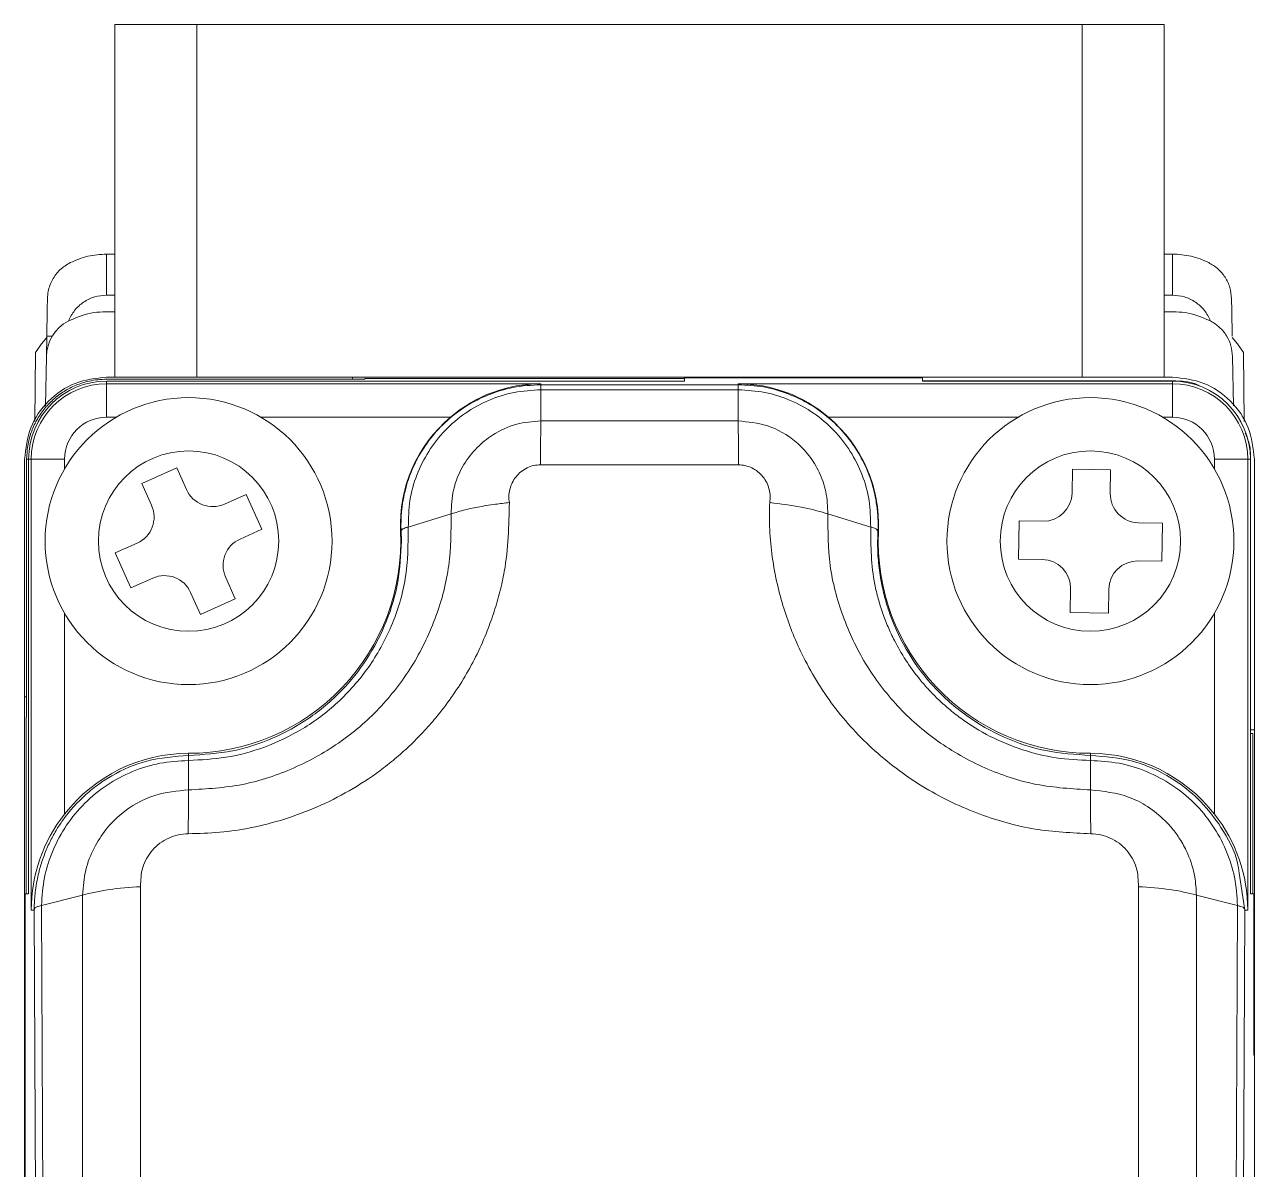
# Model space of a CAD drawing. Header units: inches. Extents: x 0.2 to 16.3, y 0.2 to 11.5.
# Drawn here: x 1.927 to 2.517, y 7.518 to 8.068 of the extents above; entities that cross this region are included whole.
import ezdxf

# ---------------------------------------------------------------- set-up
doc = ezdxf.new("R2010")
doc.units = ezdxf.units.IN
doc.header["$MEASUREMENT"] = 0

msp = doc.modelspace()

# ---------------------------------------------------------------- linework, layer by layer
at = {"color": 7, "linetype": 'Continuous', "lineweight": 18}
for p, q in [((1.97009, 7.8985), (1.97009, 8.06779)), ((2.00946, 8.06779), (2.00946, 7.8985)), ((2.43465, 8.06779), (2.00946, 8.06779)), ((2.43465, 7.8985), (2.43465, 8.06779)), ((2.47402, 8.06779), (2.47402, 7.8985)), ((1.96615, 7.95756), (1.96615, 7.93787)), ((1.96615, 7.95755), (1.97009, 7.95755)), ((2.47402, 7.95755), (2.47796, 7.95755)), ((2.47796, 7.95755), (2.47796, 7.93787)), ((1.97009, 7.93787), (1.96615, 7.93787)), ((2.47796, 7.93787), (2.47402, 7.93787)), ((1.93743, 7.91818), (1.93726, 7.90837)), ((1.94008, 7.91818), (1.93743, 7.91818)), ((1.93203, 7.91028), (1.93175, 7.87714)), ((1.93726, 7.90837), (1.93685, 7.88478)), ((2.50685, 7.90837), (2.50726, 7.88478)), ((2.51236, 7.87714), (2.51207, 7.91028)), ((1.96615, 7.8985), (2.08426, 7.8985)), ((2.09016, 7.89751), (1.96615, 7.89751)), ((1.96615, 7.89657), (1.96615, 7.8953)), ((2.24371, 7.89657), (1.96615, 7.89657)), ((2.08426, 7.89751), (2.08426, 7.8985)), ((2.08426, 7.8985), (2.34804, 7.8985)), ((2.09016, 7.89787), (2.09016, 7.89751)), ((2.24371, 7.89787), (2.09016, 7.89787)), ((2.24371, 7.89815), (2.24371, 7.89657)), ((2.35788, 7.89815), (2.24371, 7.89815)), ((2.34804, 7.8985), (2.47796, 7.8985)), ((2.34804, 7.8985), (2.34804, 7.89815)), ((2.35788, 7.89657), (2.35788, 7.89815)), ((2.47796, 7.89669), (2.35788, 7.89669)), ((2.35788, 7.89657), (2.47796, 7.89657)), ((2.47796, 7.89657), (2.47796, 7.8953)), ((1.96615, 7.8953), (2.17463, 7.8953)), ((1.96615, 7.8953), (1.96615, 7.87928)), ((2.17462, 7.89244), (2.17463, 7.87745)), ((2.17462, 7.89244), (2.26948, 7.89244)), ((2.17463, 7.89487), (2.17463, 7.8953)), ((2.17463, 7.89487), (2.26948, 7.89487)), ((2.26948, 7.89487), (2.26948, 7.8953)), ((2.26948, 7.8953), (2.47796, 7.8953)), ((2.26948, 7.87745), (2.26948, 7.89244)), ((2.47796, 7.8953), (2.47796, 7.87928)), ((1.96615, 7.87928), (1.97082, 7.87928)), ((2.04022, 7.87928), (2.13133, 7.87928)), ((2.40389, 7.87928), (2.31278, 7.87928)), ((2.47796, 7.87928), (2.47329, 7.87928)), ((2.17463, 7.87745), (2.26948, 7.87745)), ((1.92678, 7.85913), (1.92678, 7.74495)), ((1.92776, 7.73521), (1.92776, 7.85913)), ((1.9287, 7.65038), (1.9287, 7.85913)), ((1.9287, 7.85913), (1.92997, 7.85913)), ((1.92997, 7.85913), (1.92997, 7.64259)), ((1.92997, 7.85913), (1.946, 7.85913)), ((1.946, 7.85913), (1.946, 7.85446)), ((1.99983, 7.85495), (1.98306, 7.84745)), ((2.00452, 7.84447), (1.99983, 7.85495)), ((2.17453, 7.85641), (2.26959, 7.85641)), ((2.42993, 7.85434), (2.42976, 7.84286)), ((2.4483, 7.85406), (2.42993, 7.85434)), ((2.51413, 7.85913), (2.49811, 7.85913)), ((2.49811, 7.85913), (2.49811, 7.85446)), ((2.51413, 7.85913), (2.51413, 7.64259)), ((2.51541, 7.85913), (2.51413, 7.85913)), ((2.51541, 7.65038), (2.51541, 7.85913)), ((2.51553, 7.72734), (2.51553, 7.85913)), ((2.51733, 7.72921), (2.51733, 7.85913)), ((2.44813, 7.84258), (2.4483, 7.85406)), ((1.98306, 7.84745), (1.98775, 7.83697)), ((2.03321, 7.84221), (2.02273, 7.83752)), ((2.04072, 7.82544), (2.03321, 7.84221)), ((2.11102, 7.82653), (2.1316, 7.83282)), ((2.31251, 7.83282), (2.33309, 7.82653)), ((2.03023, 7.82075), (2.04072, 7.82544)), ((2.1075, 7.82763), (2.10758, 7.82451)), ((2.40429, 7.82947), (2.404, 7.8111)), ((2.41577, 7.82929), (2.40429, 7.82947)), ((2.47317, 7.82842), (2.46169, 7.82859)), ((2.47289, 7.81005), (2.47317, 7.82842)), ((2.1073, 7.8245), (2.10758, 7.82451)), ((2.10758, 7.82451), (2.10772, 7.81976)), ((2.33653, 7.82451), (2.3368, 7.8245)), ((1.9808, 7.81876), (1.97032, 7.81407)), ((1.97032, 7.81407), (1.97783, 7.7973)), ((2.404, 7.8111), (2.41549, 7.81092)), ((2.46141, 7.81022), (2.47289, 7.81005)), ((1.97783, 7.7973), (1.98831, 7.80199)), ((2.02797, 7.79206), (2.02328, 7.80255)), ((2.42905, 7.79694), (2.42888, 7.78545)), ((2.44725, 7.78517), (2.44742, 7.79665)), ((2.00651, 7.79504), (2.0112, 7.78456)), ((2.0112, 7.78456), (2.02797, 7.79206)), ((1.946, 7.78506), (1.946, 7.68867)), ((2.42888, 7.78545), (2.44725, 7.78517)), ((2.49811, 7.78506), (2.49811, 7.68867)), ((1.92678, 7.74495), (1.92776, 7.74495)), ((1.92678, 7.74495), (1.92678, 7.30795)), ((1.92755, 7.65038), (1.92755, 7.73521)), ((1.92776, 7.73521), (1.92755, 7.73521)), ((2.51553, 7.72921), (2.51733, 7.72921)), ((2.51656, 7.72734), (2.51553, 7.72734)), ((2.51656, 7.65038), (2.51656, 7.72734)), ((2.51733, 7.72921), (2.51733, 7.57283)), ((2.00552, 7.71442), (2.00551, 7.70029)), ((2.00552, 7.71686), (2.00552, 7.71786)), ((2.43859, 7.71786), (2.43859, 7.71686)), ((2.43859, 7.71442), (2.43859, 7.70029)), ((1.98246, 7.41973), (1.98246, 7.6538)), ((2.46165, 7.65379), (2.46165, 7.41973)), ((1.92712, 6.91425), (1.92712, 7.65038)), ((1.9287, 7.65038), (1.92712, 7.65038)), ((1.9546, 7.64979), (1.93487, 7.6447)), ((1.9546, 7.64979), (1.95462, 7.41674)), ((2.4895, 7.64979), (2.48949, 7.41674)), ((2.50924, 7.6447), (2.4895, 7.64979)), ((2.51712, 7.65038), (2.51541, 7.65038)), ((2.51712, 7.57283), (2.51712, 7.65038)), ((1.92997, 7.64259), (1.9314, 7.64259)), ((1.9314, 7.64259), (1.93291, 7.32547)), ((1.93637, 7.32763), (1.93487, 7.6447)), ((2.50924, 7.6447), (2.50774, 7.32763)), ((2.51271, 7.64259), (2.5112, 7.32547)), ((2.51413, 7.64259), (2.51271, 7.64259)), ((2.51712, 7.57283), (2.51733, 7.57283)), ((2.51733, 7.50431), (2.51733, 7.57283))]:
    msp.add_line(p, q, dxfattribs=at)
at = {"color": 8, "linetype": 'Continuous', "lineweight": 18}
for p, q in [((2.47796, 7.89657), (2.47796, 7.89669)), ((1.9287, 7.85907), (1.92776, 7.85913)), ((2.50996, 7.66034), (2.51271, 7.64259))]:
    msp.add_line(p, q, dxfattribs=at)
at = {"color": 7, "linetype": 'Continuous', "lineweight": 18, "flags": 128}
for points in [[(1.93203, 7.91028), (1.93489, 7.91457), (1.93742, 7.91754)], [(2.51207, 7.91028), (2.50921, 7.91457), (2.50669, 7.91754)]]:
    msp.add_lwpolyline(points, dxfattribs=at)
at = {"color": 7, "linetype": 'Continuous', "lineweight": 18}
for centre, radius in [((2.00552, 7.81976), 0.0689), ((2.43859, 7.81976), 0.0689), ((2.00552, 7.81976), 0.04331), ((2.43859, 7.81976), 0.04331)]:
    msp.add_circle(centre, radius, dxfattribs=at)
for centre, radius, start, end in [((2.47796, 7.91818), 0.03937, 63.69863, 90), ((1.95694, 7.90802), 0.01969, 117.88834, 179), ((1.96615, 7.85913), 0.03745, 90, 180), ((2.47796, 7.85913), 0.03745, 0, 90), ((1.96615, 7.85913), 0.03617, 90, 180), ((2.47796, 7.85913), 0.03617, 0, 90), ((1.96615, 7.85913), 0.02015, 90, 180), ((2.17463, 7.82763), 0.0674, 129.9741, 182.66588), ((2.26948, 7.82763), 0.0674, 357.33412, 50.0259), ((2.47796, 7.85913), 0.02015, 0, 90), ((2.0171, 7.8501), 0.01378, 204.10475, 294.10475), ((2.41598, 7.84307), 0.01378, 269.12294, 359.12294), ((2.4619, 7.84237), 0.01378, 179.12294, 269.12294), ((1.97518, 7.83134), 0.01378, 294.10475, 24.10475), ((2.00552, 7.81976), 0.1019, 270, 2.66588), ((2.03586, 7.80817), 0.01378, 114.10475, 204.10475), ((2.43859, 7.81976), 0.1019, 177.33412, 270), ((2.41527, 7.79715), 0.01378, 359.12294, 89.12294), ((2.4612, 7.79644), 0.01378, 89.12294, 179.12294), ((1.99393, 7.78942), 0.01378, 24.10475, 114.10475), ((2.00552, 7.64259), 0.07527, 90, 142.25835), ((2.43859, 7.64259), 0.07527, 37.74165, 90)]:
    msp.add_arc(centre, radius, start, end, dxfattribs=at)
for centre, major_axis, start_param, end_param in [((2.17463, 7.82877), (0, 0.06653), 0, 0.708773), ((2.26948, 7.82877), (0, 0.06653), 5.574412, 6.283185), ((2.00424, 7.64259), (0.07427, 0), 2.472305, 3.141593), ((2.43986, 7.64259), (0.07427, 0), 0, 0.669288)]:
    msp.add_ellipse(centre, major_axis=major_axis, ratio=0.999853, start_param=start_param, end_param=end_param, dxfattribs=at)
for points in [[(1.97009, 8.06779), (1.97068, 8.06779), (1.97186, 8.06779), (1.98097, 8.06779), (1.99398, 8.06779), (2.0043, 8.06779), (2.00946, 8.06779)], [(2.43465, 8.06779), (2.43981, 8.06779), (2.45013, 8.06779), (2.46314, 8.06779), (2.47225, 8.06779), (2.47343, 8.06779), (2.47402, 8.06779)], [(1.9487, 7.95348), (1.95149, 7.95466), (1.95707, 7.95702), (1.96312, 7.95738), (1.96615, 7.95755)], [(1.94773, 7.92542), (1.9513, 7.92698), (1.95842, 7.93009), (1.9662, 7.92989), (1.97009, 7.9298)], [(2.47402, 7.9298), (2.47791, 7.92989), (2.48568, 7.93009), (2.49281, 7.92698), (2.49637, 7.92542)], [(2.49637, 7.92542), (2.49786, 7.92448), (2.50083, 7.92261), (2.50412, 7.91843), (2.50635, 7.91361), (2.50668, 7.91011), (2.50685, 7.90837)], [(1.96615, 7.8985), (1.96099, 7.89791), (1.95067, 7.89672), (1.93766, 7.88762), (1.92855, 7.8746), (1.92737, 7.86429), (1.92678, 7.85913)], [(2.47796, 7.8985), (2.48312, 7.89791), (2.49344, 7.89672), (2.50645, 7.88762), (2.51555, 7.8746), (2.51674, 7.86429), (2.51733, 7.85913)], [(2.17462, 7.89244), (2.17462, 7.89312), (2.17462, 7.8945), (2.17463, 7.89475), (2.17463, 7.89487)], [(2.26948, 7.89244), (2.26948, 7.89312), (2.26948, 7.8945), (2.26948, 7.89475), (2.26948, 7.89487)], [(2.17453, 7.85641), (2.17455, 7.8605), (2.17458, 7.86867), (2.17462, 7.87453), (2.17463, 7.87745)], [(2.26959, 7.85641), (2.26957, 7.8605), (2.26953, 7.86867), (2.2695, 7.87453), (2.26948, 7.87745)]]:
    msp.add_open_spline(points, degree=3, dxfattribs=at)
for points, knots in [([(1.9487, 7.95348), (1.94696, 7.95241), (1.94348, 7.95028), (1.93988, 7.94533), (1.93805, 7.94045), (1.93783, 7.93738), (1.93774, 7.93617)], [0, 0, 0, 0, 0.270501, 0.540639, 0.820445, 1, 1, 1, 1]), ([(2.50636, 7.93617), (2.50619, 7.93798), (2.50585, 7.94151), (2.50347, 7.9465), (2.50002, 7.95072), (2.49693, 7.95257), (2.4954, 7.95348)], [0, 0, 0, 0, 0.268331, 0.522065, 0.764688, 1, 1, 1, 1]), ([(1.96615, 7.93787), (1.96419, 7.9377), (1.96027, 7.93737), (1.95493, 7.93469), (1.95047, 7.93073), (1.94871, 7.92721), (1.94783, 7.92545)], [0, 0, 0, 0, 0.249883, 0.499844, 0.749883, 1, 1, 1, 1]), ([(2.47796, 7.93787), (2.47992, 7.9377), (2.48384, 7.93737), (2.48918, 7.9347), (2.49364, 7.93073), (2.49541, 7.92721), (2.49629, 7.92545)], [0, 0, 0, 0, 0.249826, 0.499768, 0.749826, 1, 1, 1, 1]), ([(1.93774, 7.93617), (1.93767, 7.93204), (1.93757, 7.92626), (1.93746, 7.91997), (1.93743, 7.91818)], [0, 0, 0, 0, 0.7156992, 1, 1, 1, 1]), ([(2.50636, 7.93617), (2.50642, 7.93319), (2.50652, 7.9275), (2.50663, 7.92119), (2.50668, 7.91818)], [0, 0, 0, 0, 0.523313, 1, 1, 1, 1]), ([(1.92776, 7.85913), (1.92787, 7.86126), (1.92807, 7.86557), (1.92975, 7.87184), (1.9324, 7.8778), (1.936, 7.88317), (1.94048, 7.88791), (1.94565, 7.8918), (1.95145, 7.89479), (1.95693, 7.89651), (1.96189, 7.89737), (1.96472, 7.89747), (1.96615, 7.89751)], [0, 0, 0, 0, 0.105848, 0.214764, 0.320612, 0.42953, 0.535368, 0.644276, 0.750111, 0.859015, 0.929075, 1, 1, 1, 1]), ([(2.47796, 7.89669), (2.48232, 7.89661), (2.48703, 7.89651), (2.49098, 7.89426), (2.49127, 7.89409)], [0, 0, 0, 0, 0.926341, 1, 1, 1, 1]), ([(2.17463, 7.89487), (2.17015, 7.89462), (2.16207, 7.89416), (2.15044, 7.89069), (2.13962, 7.88549), (2.12979, 7.8782), (2.12152, 7.86934), (2.1162, 7.8612), (2.11292, 7.85437), (2.1111, 7.84959), (2.10959, 7.8447), (2.10891, 7.84137), (2.10852, 7.83943)], [0, 0, 0, 0, 0.1428474, 0.2581118, 0.3856238, 0.5255174, 0.6474308, 0.7724581, 0.8358836, 0.8905581, 0.9364838, 1, 1, 1, 1]), ([(2.11102, 7.82653), (2.11111, 7.83079), (2.1113, 7.83929), (2.11478, 7.85164), (2.12048, 7.86308), (2.1284, 7.87317), (2.13818, 7.88151), (2.14945, 7.88769), (2.16176, 7.89168), (2.17033, 7.89218), (2.17462, 7.89244)], [0, 0, 0, 0, 0.125187, 0.249946, 0.374696, 0.499673, 0.624667, 0.749543, 0.8745, 1, 1, 1, 1]), ([(2.33539, 7.84051), (2.33527, 7.8411), (2.3346, 7.84437), (2.33285, 7.85043), (2.329, 7.8594), (2.3231, 7.86874), (2.31467, 7.87791), (2.30472, 7.88536), (2.29345, 7.89082), (2.28167, 7.89424), (2.27352, 7.89466), (2.26948, 7.89487)], [0, 0, 0, 0, 0.019675, 0.108736, 0.204268, 0.336279, 0.465244, 0.606438, 0.736597, 0.869375, 1, 1, 1, 1]), ([(2.26948, 7.89244), (2.27377, 7.89218), (2.28233, 7.89168), (2.29465, 7.88769), (2.30592, 7.88152), (2.3157, 7.87318), (2.32363, 7.86308), (2.32933, 7.85163), (2.33281, 7.83929), (2.333, 7.83079), (2.33309, 7.82653)], [0, 0, 0, 0, 0.125449, 0.250399, 0.375304, 0.500371, 0.625369, 0.750133, 0.874874, 1, 1, 1, 1]), ([(2.17463, 7.87745), (2.17073, 7.87714), (2.16254, 7.87649), (2.15211, 7.8716), (2.1436, 7.86477), (2.13683, 7.85598), (2.13215, 7.84495), (2.13177, 7.83667), (2.1316, 7.83282)], [0, 0, 0, 0, 0.1677364, 0.3521428, 0.4871717, 0.6389737, 0.831837, 1, 1, 1, 1]), ([(2.31251, 7.83282), (2.31237, 7.83639), (2.31209, 7.84329), (2.30869, 7.85282), (2.30378, 7.86093), (2.29582, 7.86921), (2.28422, 7.87606), (2.27415, 7.87701), (2.26948, 7.87745)], [0, 0, 0, 0, 0.155857, 0.300953, 0.437924, 0.567125, 0.799357, 1, 1, 1, 1]), ([(2.51287, 7.8716), (2.51352, 7.87021), (2.51536, 7.8663), (2.51546, 7.86194), (2.51553, 7.85913)], [0, 0, 0, 0, 0.355199, 1, 1, 1, 1]), ([(2.15955, 7.83827), (2.15943, 7.8393), (2.15918, 7.84142), (2.15971, 7.84467), (2.16084, 7.84784), (2.16266, 7.85072), (2.16506, 7.85316), (2.16796, 7.85497), (2.17117, 7.8562), (2.17342, 7.85634), (2.17453, 7.85641)], [0, 0, 0, 0, 0.11782, 0.242931, 0.371062, 0.499161, 0.624773, 0.752597, 0.87771, 1, 1, 1, 1]), ([(2.26959, 7.85641), (2.27068, 7.85634), (2.27293, 7.85619), (2.27611, 7.85498), (2.27903, 7.85317), (2.28142, 7.85075), (2.28326, 7.84787), (2.28439, 7.8447), (2.28494, 7.84143), (2.28468, 7.8393), (2.28456, 7.83826)], [0, 0, 0, 0, 0.120683, 0.247152, 0.372056, 0.500257, 0.625655, 0.756459, 0.880216, 1, 1, 1, 1]), ([(2.00535, 7.67924), (2.01041, 7.67936), (2.02061, 7.67959), (2.0361, 7.68202), (2.05169, 7.68601), (2.06745, 7.69191), (2.08285, 7.6996), (2.09523, 7.7077), (2.10466, 7.71512), (2.11159, 7.72129), (2.11815, 7.72789), (2.12496, 7.73562), (2.13181, 7.74456), (2.13843, 7.75478), (2.1442, 7.76549), (2.14878, 7.77594), (2.15238, 7.78597), (2.15509, 7.79546), (2.159, 7.81273), (2.15931, 7.82715), (2.15955, 7.83827)], [0, 0, 0, 0, 0.06023, 0.121537, 0.18655, 0.252297, 0.322644, 0.39284, 0.430167, 0.467563, 0.505168, 0.543119, 0.592798, 0.642253, 0.69179, 0.741714, 0.782226, 0.822689, 0.863257, 1, 1, 1, 1]), ([(2.1316, 7.83282), (2.13237, 7.83306), (2.13424, 7.83363), (2.13838, 7.83487), (2.14462, 7.83618), (2.15213, 7.83742), (2.1573, 7.83801), (2.15955, 7.83827)], [0, 0, 0, 0, 0.102747, 0.250574, 0.500307, 0.782826, 1, 1, 1, 1]), ([(2.28456, 7.83826), (2.28449, 7.8339), (2.28434, 7.82516), (2.28566, 7.812), (2.28799, 7.7994), (2.29121, 7.78748), (2.29513, 7.77635), (2.30222, 7.76028), (2.31444, 7.74017), (2.33456, 7.71825), (2.35847, 7.70053), (2.38474, 7.68812), (2.41167, 7.6805), (2.42978, 7.67966), (2.43874, 7.67924)], [0, 0, 0, 0, 0.053711, 0.107932, 0.163078, 0.211631, 0.259904, 0.30816, 0.427352, 0.546008, 0.668001, 0.784319, 0.893243, 1, 1, 1, 1]), ([(2.31251, 7.83282), (2.31209, 7.83296), (2.3084, 7.83413), (2.29949, 7.83642), (2.28973, 7.83762), (2.28456, 7.83826)], [0, 0, 0, 0, 0.057383, 0.500719, 1, 1, 1, 1]), ([(2.1316, 7.83282), (2.13157, 7.82455), (2.13151, 7.8079), (2.12504, 7.7835), (2.11422, 7.76054), (2.09875, 7.7401), (2.07936, 7.72295), (2.05661, 7.71022), (2.03166, 7.7018), (2.0142, 7.70079), (2.00551, 7.70029)], [0, 0, 0, 0, 0.123584, 0.248726, 0.373798, 0.499207, 0.624438, 0.749796, 0.875432, 1, 1, 1, 1]), ([(2.43859, 7.70029), (2.42989, 7.7008), (2.41244, 7.70183), (2.38748, 7.71019), (2.36478, 7.72298), (2.34536, 7.74008), (2.32987, 7.76053), (2.31908, 7.7835), (2.31258, 7.80791), (2.31253, 7.82455), (2.31251, 7.83282)], [0, 0, 0, 0, 0.124691, 0.250146, 0.375426, 0.500837, 0.625995, 0.751307, 0.876449, 1, 1, 1, 1]), ([(2.00552, 7.71442), (2.01152, 7.71472), (2.02394, 7.71533), (2.04256, 7.7205), (2.06089, 7.72926), (2.07792, 7.74209), (2.0926, 7.75879), (2.10374, 7.77898), (2.11083, 7.80201), (2.11096, 7.81824), (2.11102, 7.82653)], [0, 0, 0, 0, 0.10102, 0.209221, 0.324285, 0.446028, 0.574634, 0.7099, 0.851901, 1, 1, 1, 1]), ([(2.10758, 7.82451), (2.10762, 7.82469), (2.10772, 7.82505), (2.10842, 7.8256), (2.10949, 7.82612), (2.11051, 7.82639), (2.11102, 7.82653)], [0, 0, 0, 0, 0.247686, 0.500027, 0.752355, 1, 1, 1, 1]), ([(2.33309, 7.82653), (2.33317, 7.81727), (2.33328, 7.80564), (2.33661, 7.79207), (2.33872, 7.78526), (2.34133, 7.77856), (2.34644, 7.76766), (2.35291, 7.75767), (2.36051, 7.7488), (2.36521, 7.74396), (2.3705, 7.73918), (2.37867, 7.73276), (2.39027, 7.72561), (2.40571, 7.71923), (2.42196, 7.71518), (2.43306, 7.71467), (2.43859, 7.71442)], [0, 0, 0, 0, 0.165177, 0.207303, 0.24968, 0.29228, 0.335091, 0.463029, 0.500141, 0.539297, 0.580503, 0.623736, 0.718642, 0.813068, 0.906929, 1, 1, 1, 1]), ([(2.33653, 7.82451), (2.33643, 7.82478), (2.33625, 7.82526), (2.33511, 7.82587), (2.33403, 7.82626), (2.33334, 7.82646), (2.33309, 7.82653)], [0, 0, 0, 0, 0.375097, 0.670769, 0.878802, 1, 1, 1, 1]), ([(2.10772, 7.81976), (2.1074, 7.81322), (2.10676, 7.80017), (2.10097, 7.7808), (2.09184, 7.76313), (2.08126, 7.7499), (2.07157, 7.74084), (2.06079, 7.73264), (2.04609, 7.7246), (2.02651, 7.71813), (2.01265, 7.71729), (2.00552, 7.71686)], [0, 0, 0, 0, 0.1257453, 0.2512301, 0.3847948, 0.5016554, 0.5674795, 0.631015, 0.7512634, 0.8721587, 1, 1, 1, 1]), ([(2.43859, 7.71686), (2.43133, 7.71731), (2.41705, 7.71819), (2.39686, 7.72505), (2.37856, 7.73544), (2.36311, 7.74914), (2.35057, 7.76578), (2.34371, 7.78016), (2.34009, 7.79147), (2.3382, 7.79926), (2.33686, 7.80799), (2.33628, 7.81663), (2.33645, 7.82211), (2.33653, 7.82451)], [0, 0, 0, 0, 0.126288, 0.248653, 0.370072, 0.498016, 0.617462, 0.748423, 0.790106, 0.838307, 0.897747, 0.955185, 1, 1, 1, 1]), ([(1.93359, 7.6604), (1.93376, 7.66114), (1.93443, 7.66412), (1.93615, 7.6691), (1.93875, 7.67515), (1.94175, 7.68069), (1.94702, 7.68877), (1.95388, 7.6964), (1.96222, 7.70307), (1.97164, 7.70908), (1.9859, 7.71532), (1.99875, 7.71633), (2.00552, 7.71686)], [0, 0, 0, 0, 0.02347, 0.093402, 0.160446, 0.224604, 0.285873, 0.454729, 0.534392, 0.610797, 0.79475, 1, 1, 1, 1]), ([(1.93487, 7.6447), (1.93518, 7.64927), (1.93581, 7.65838), (1.94007, 7.6715), (1.9466, 7.68359), (1.95541, 7.69422), (1.96612, 7.70297), (1.97835, 7.70946), (1.99166, 7.71363), (2.0009, 7.71416), (2.00552, 7.71442)], [0, 0, 0, 0, 0.125092, 0.249779, 0.374496, 0.499382, 0.624389, 0.74933, 0.874457, 1, 1, 1, 1]), ([(2.00552, 7.71686), (2.00552, 7.71674), (2.00552, 7.71649), (2.00552, 7.71511), (2.00552, 7.71442)], [0, 0, 0, 0, 0.497258, 1, 1, 1, 1]), ([(2.43859, 7.71442), (2.43859, 7.71511), (2.43859, 7.71649), (2.43859, 7.71674), (2.43859, 7.71686)], [0, 0, 0, 0, 0.5027423, 1, 1, 1, 1]), ([(2.43859, 7.71686), (2.44561, 7.71628), (2.46037, 7.71506), (2.47841, 7.70617), (2.49223, 7.69473), (2.50216, 7.68171), (2.50874, 7.6699), (2.50974, 7.66202), (2.50996, 7.66034)], [0, 0, 0, 0, 0.213112, 0.447815, 0.598568, 0.757367, 0.948269, 1, 1, 1, 1]), ([(2.43859, 7.71442), (2.44321, 7.71416), (2.45243, 7.71364), (2.46572, 7.70947), (2.47795, 7.70301), (2.48866, 7.69426), (2.49748, 7.68364), (2.50402, 7.67154), (2.50829, 7.65841), (2.50892, 7.64928), (2.50924, 7.6447)], [0, 0, 0, 0, 0.125362, 0.2502486, 0.3750999, 0.50004, 0.6249751, 0.7497871, 0.8746715, 1, 1, 1, 1]), ([(2.00551, 7.70029), (2.00003, 7.69977), (1.98831, 7.69866), (1.97484, 7.69084), (1.96556, 7.68147), (1.95974, 7.67235), (1.95556, 7.66163), (1.95493, 7.65383), (1.9546, 7.64979)], [0, 0, 0, 0, 0.20459, 0.437673, 0.566426, 0.702382, 0.846176, 1, 1, 1, 1]), ([(2.00535, 7.67924), (2.00538, 7.68331), (2.00544, 7.69149), (2.00549, 7.69734), (2.00551, 7.70029)], [0, 0, 0, 0, 0.497276, 1, 1, 1, 1]), ([(2.43859, 7.70029), (2.43861, 7.69734), (2.43866, 7.69149), (2.43871, 7.68331), (2.43874, 7.67924)], [0, 0, 0, 0, 0.502722, 1, 1, 1, 1]), ([(2.4895, 7.64979), (2.48933, 7.65274), (2.48893, 7.65946), (2.48611, 7.6683), (2.48226, 7.67579), (2.47849, 7.68113), (2.47336, 7.68683), (2.46639, 7.6924), (2.45456, 7.69861), (2.44486, 7.69963), (2.43859, 7.70029)], [0, 0, 0, 0, 0.112175, 0.256584, 0.349315, 0.431694, 0.503823, 0.639155, 0.7666, 1, 1, 1, 1]), ([(1.98246, 7.6538), (1.98254, 7.65693), (1.98267, 7.66168), (1.98529, 7.66751), (1.98808, 7.67147), (1.99166, 7.67481), (1.9959, 7.67728), (2.00052, 7.67895), (2.00376, 7.67915), (2.00535, 7.67924)], [0, 0, 0, 0, 0.245572, 0.373218, 0.499285, 0.625401, 0.751777, 0.877837, 1, 1, 1, 1]), ([(2.43874, 7.67924), (2.44033, 7.67915), (2.44357, 7.67895), (2.44819, 7.67729), (2.45244, 7.67481), (2.45601, 7.67149), (2.45881, 7.66752), (2.46144, 7.66169), (2.46157, 7.65693), (2.46165, 7.65379)], [0, 0, 0, 0, 0.1217842, 0.248137, 0.3738725, 0.5005869, 0.6260295, 0.7538306, 1, 1, 1, 1]), ([(1.9546, 7.64979), (1.95868, 7.65079), (1.96681, 7.65278), (1.97725, 7.65346), (1.98246, 7.6538)], [0, 0, 0, 0, 0.5004353, 1, 1, 1, 1]), ([(2.46165, 7.65379), (2.46685, 7.65346), (2.47728, 7.6528), (2.48542, 7.6508), (2.4895, 7.64979)], [0, 0, 0, 0, 0.49864, 1, 1, 1, 1]), ([(1.93487, 7.6447), (1.93449, 7.64462), (1.93346, 7.64437), (1.93233, 7.64407), (1.93155, 7.64353), (1.93145, 7.6429), (1.9314, 7.64259)], [0, 0, 0, 0, 0.183981, 0.49927, 0.753248, 1, 1, 1, 1]), ([(2.50924, 7.6447), (2.50975, 7.64456), (2.51077, 7.64428), (2.51184, 7.64409), (2.51245, 7.64355), (2.51267, 7.6429), (2.5127, 7.64267), (2.51271, 7.64259)], [0, 0, 0, 0, 0.249886, 0.499926, 0.747959, 0.907794, 1, 1, 1, 1])]:
    msp.add_open_spline(points, degree=3, knots=knots, dxfattribs=at)
at = {"color": 8, "linetype": 'Continuous', "lineweight": 18}
for points, knots in [([(2.10852, 7.83943), (2.10822, 7.83747), (2.10762, 7.83356), (2.10754, 7.82961), (2.1075, 7.82763)], [0, 0, 0, 0, 0.500083, 1, 1, 1, 1]), ([(2.33653, 7.82451), (2.33657, 7.82542), (2.33664, 7.82741), (2.33657, 7.83065), (2.33629, 7.8351), (2.33573, 7.83842), (2.33539, 7.84051)], [0, 0, 0, 0, 0.169841, 0.371616, 0.605331, 1, 1, 1, 1]), ([(1.9314, 7.64259), (1.9314, 7.6426), (1.9314, 7.64266), (1.9314, 7.64289), (1.9314, 7.64371), (1.93146, 7.64683), (1.93183, 7.65135), (1.93261, 7.65647), (1.93329, 7.6592), (1.93359, 7.6604)], [0, 0, 0, 0, 0.001179, 0.010687, 0.037296, 0.138282, 0.531234, 0.793632, 1, 1, 1, 1])]:
    msp.add_open_spline(points, degree=3, knots=knots, dxfattribs=at)

doc.saveas('drawing.dxf')
